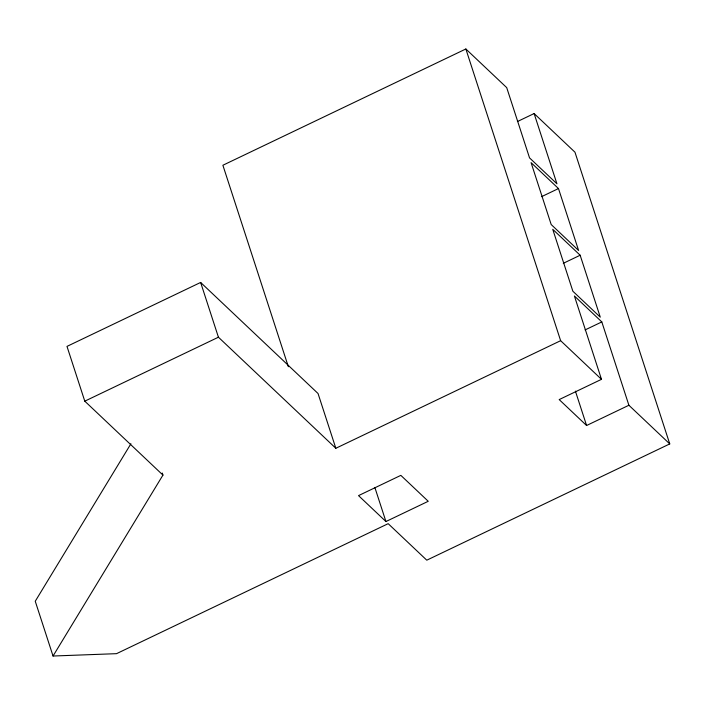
<?xml version="1.0" encoding="UTF-8"?>
<svg xmlns="http://www.w3.org/2000/svg" width="705" height="705" viewBox="0 0 705 705"><rect width="100%" height="100%" fill="white"/><g stroke="black" fill="none" stroke-linecap="round" stroke-linejoin="round"><path stroke-width="1.06" d="M130.918 443.762L35.25 601.25L53.042 656.02L116.528 653.667L388.182 523.665L426.781 560.184L669.75 443.912L574.972 152.201L534.117 113.549L517.391 121.56M53.042 656.02L162.943 475.099L162.273 473.029M534.117 113.549L556.941 183.802L529.534 157.876L506.71 87.623L465.855 48.98L222.886 165.252L288.345 366.706M669.75 443.912L628.895 405.26L586.586 425.512L559.18 399.585L601.488 379.334L560.634 340.691L335.836 448.274L318.034 393.505L200.634 282.441L66.993 346.393L84.785 401.163L162.943 475.099M84.785 401.163L218.427 337.21L335.836 448.274M541.625 196.633L558.483 188.561L578.602 250.478L551.195 224.551L531.077 162.635L558.483 188.561M563.295 263.309L580.153 255.236L600.272 317.153L572.865 291.227L552.746 229.31L580.153 255.236M585.088 329.922L601.814 321.921L628.895 405.26M385.935 521.533L428.243 501.29L400.837 475.364L358.528 495.615L385.935 521.533L374.849 487.437M601.814 321.921L574.408 295.994L601.488 379.334M465.855 48.98L560.634 340.691M575.412 391.134L586.586 425.512M200.634 282.441L218.427 337.21"/></g></svg>
